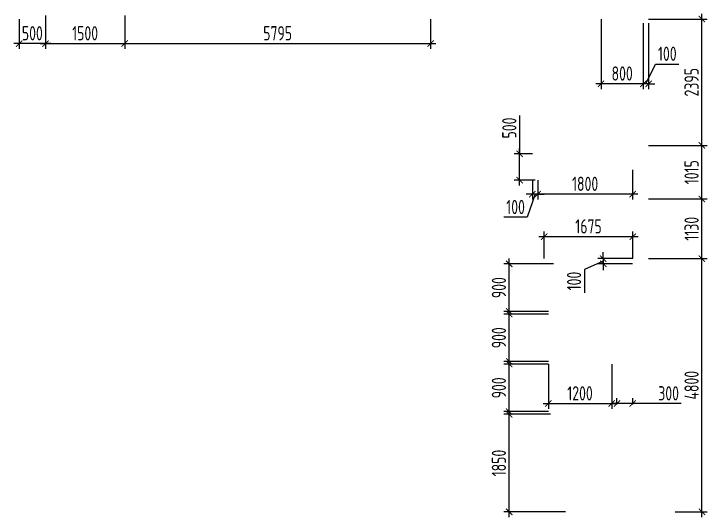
# Model space of a CAD drawing. Header units: millimetres. Extents: x -350007 to 535970, y -888 to 198380.
# Drawn here: x 97711 to 110847, y 61556 to 71096 of the extents above; entities that cross this region are included whole.
import ezdxf

# ---------------------------------------------------------------- set-up
doc = ezdxf.new("R2010")
doc.units = ezdxf.units.MM
doc.layers.add('АР_Размеры нов.', color=15, linetype='Continuous', lineweight=0)
doc.styles.add('ISOCPEUR', font='isocpeur.ttf', dxfattribs={"width": 0.7})
doc.dimstyles.new('R_100', dxfattribs={"dimtxt": 270, "dimasz": 120, "dimexe": 100, "dimexo": 0, "dimgap": 60, "dimtad": 1, "dimdec": 0, "dimrnd": 5, "dimzin": 0, "dimdsep": 46, "dimtxsty": 'ISOCPEUR', "dimblk": 'ARCHTICK', "dimcen": 0, "dimdle": 100, "dimclrd": 256, "dimclre": 256, "dimclrt": 256, "dimadec": 0, "dimazin": 0, "dimtfac": 2, "dimtdec": 0, "dimtofl": 0, "dimtmove": 1, "dimatfit": 3, "dimfxl": 1, "dimtvp": 3, "dimtolj": 1, "dimtzin": 0, "dimarcsym": 0})

# ---------------------------------------------------------------- blocks, each defined once
blk = doc.blocks.new('_ArchTick')
at = {"color": 0, "linetype": 'ByBlock', "const_width": 0.15}
blk.add_lwpolyline([(-0.5, -0.5), (0.5, 0.5)], dxfattribs=at)
blk = doc.blocks.new('*D2710')
at = {"layer": 'АР_Размеры нов.', "lineweight": -2, "ltscale": 100, "transparency": 16777216}
for p, q in [((98311, 71065), (98311, 70433)), ((99811, 71065), (99811, 70433)), ((98211, 70533), (99911, 70533))]:
    blk.add_line(p, q, dxfattribs=at)
at = {"layer": 'АР_Размеры нов.', "lineweight": -2, "ltscale": 100, "transparency": 16777216, "xscale": 120, "yscale": 120, "zscale": 120, "rotation": 180}
blk.add_blockref('_ArchTick', (98311, 70533), dxfattribs=at)
at = {"layer": 'АР_Размеры нов.', "lineweight": -2, "ltscale": 100, "transparency": 16777216, "xscale": 120, "yscale": 120, "zscale": 120}
blk.add_blockref('_ArchTick', (99811, 70533), dxfattribs=at)
at = {"layer": 'АР_Размеры нов.', "ltscale": 100, "transparency": 16777216, "insert": (99061, 70728), "char_height": 270, "attachment_point": 5, "style": 'ISOCPEUR'}
blk.add_mtext('\\A1;1500', dxfattribs=at)
blk = doc.blocks.new('*D2050')
at = {"layer": 'АР_Размеры нов.', "lineweight": -2, "ltscale": 500, "transparency": 16777216}
for p, q in [((108878, 66457), (108878, 66577)), ((108878, 66407), (108521, 66251)), ((109437, 66457), (108778, 66457)), ((109435, 66357), (108778, 66357)), ((108878, 66457), (108878, 66357)), ((108878, 66357), (108878, 66237)), ((108521, 66251), (108521, 65810))]:
    blk.add_line(p, q, dxfattribs=at)
at = {"layer": 'АР_Размеры нов.', "lineweight": -2, "ltscale": 500, "transparency": 16777216, "xscale": 120, "yscale": 120, "zscale": 120}
for p, rotation in [((108878, 66457), 270), ((108878, 66357), 90)]:
    blk.add_blockref('_ArchTick', p, dxfattribs=dict(at, rotation=rotation))
at = {"layer": 'АР_Размеры нов.', "lineweight": 13, "ltscale": 500, "transparency": 16777216, "insert": (108326, 66031), "char_height": 270, "attachment_point": 5, "rotation": 90, "style": 'ISOCPEUR'}
blk.add_mtext('\\A1;100', dxfattribs=at)
blk = doc.blocks.new('*D2053')
at = {"layer": 'АР_Размеры нов.', "lineweight": -2, "ltscale": 500, "transparency": 16777216}
for p, q in [((107096, 61556), (107096, 63606)), ((107880, 63506), (106996, 63506)), ((108166, 61656), (106996, 61656))]:
    blk.add_line(p, q, dxfattribs=at)
at = {"layer": 'АР_Размеры нов.', "lineweight": -2, "ltscale": 500, "transparency": 16777216, "xscale": 120, "yscale": 120, "zscale": 120}
for p, rotation in [((107096, 63506), 90), ((107096, 61656), 270)]:
    blk.add_blockref('_ArchTick', p, dxfattribs=dict(at, rotation=rotation))
at = {"layer": 'АР_Размеры нов.', "lineweight": 13, "ltscale": 500, "transparency": 16777216, "insert": (106901, 62581), "char_height": 270, "attachment_point": 5, "rotation": 90, "style": 'ISOCPEUR'}
blk.add_mtext('\\A1;1850', dxfattribs=at)
blk = doc.blocks.new('*D2055')
at = {"layer": 'АР_Размеры нов.', "lineweight": -2, "ltscale": 500, "transparency": 16777216}
for p, q in [((107096, 63456), (107096, 64556)), ((107838, 64456), (106996, 64456)), ((107838, 63556), (106996, 63556))]:
    blk.add_line(p, q, dxfattribs=at)
at = {"layer": 'АР_Размеры нов.', "lineweight": -2, "ltscale": 500, "transparency": 16777216, "xscale": 120, "yscale": 120, "zscale": 120}
for p, rotation in [((107096, 64456), 90), ((107096, 63556), 270)]:
    blk.add_blockref('_ArchTick', p, dxfattribs=dict(at, rotation=rotation))
at = {"layer": 'АР_Размеры нов.', "lineweight": 13, "ltscale": 500, "transparency": 16777216, "insert": (106901, 64006), "char_height": 270, "attachment_point": 5, "rotation": 90, "style": 'ISOCPEUR'}
blk.add_mtext('\\A1;900', dxfattribs=at)
blk = doc.blocks.new('*D2056')
at = {"layer": 'АР_Размеры нов.', "lineweight": -2, "ltscale": 500, "transparency": 16777216}
for p, q in [((107096, 64406), (107096, 65506)), ((107838, 65406), (106996, 65406)), ((107838, 64506), (106996, 64506))]:
    blk.add_line(p, q, dxfattribs=at)
at = {"layer": 'АР_Размеры нов.', "lineweight": -2, "ltscale": 500, "transparency": 16777216, "xscale": 120, "yscale": 120, "zscale": 120}
for p, rotation in [((107096, 65406), 90), ((107096, 64506), 270)]:
    blk.add_blockref('_ArchTick', p, dxfattribs=dict(at, rotation=rotation))
at = {"layer": 'АР_Размеры нов.', "lineweight": 13, "ltscale": 500, "transparency": 16777216, "insert": (106901, 64956), "char_height": 270, "attachment_point": 5, "rotation": 90, "style": 'ISOCPEUR'}
blk.add_mtext('\\A1;900', dxfattribs=at)
blk = doc.blocks.new('*D2057')
at = {"layer": 'АР_Размеры нов.', "lineweight": -2, "ltscale": 500, "transparency": 16777216}
for p, q in [((107936, 66357), (106996, 66357)), ((107096, 65356), (107096, 66457)), ((107838, 65456), (106996, 65456))]:
    blk.add_line(p, q, dxfattribs=at)
at = {"layer": 'АР_Размеры нов.', "lineweight": -2, "ltscale": 500, "transparency": 16777216, "xscale": 120, "yscale": 120, "zscale": 120}
for p, rotation in [((107096, 66357), 90), ((107096, 65456), 270)]:
    blk.add_blockref('_ArchTick', p, dxfattribs=dict(at, rotation=rotation))
at = {"layer": 'АР_Размеры нов.', "lineweight": 13, "ltscale": 500, "transparency": 16777216, "insert": (106901, 65906), "char_height": 270, "attachment_point": 5, "rotation": 90, "style": 'ISOCPEUR'}
blk.add_mtext('\\A1;900', dxfattribs=at)
blk = doc.blocks.new('*D2058')
at = {"layer": 'АР_Размеры нов.', "lineweight": -2, "ltscale": 500, "transparency": 16777216}
for p, q in [((109138, 63689), (109138, 63808)), ((109437, 63689), (109437, 63808)), ((109537, 63708), (109038, 63708)), ((110357, 63708), (109437, 63708))]:
    blk.add_line(p, q, dxfattribs=at)
at = {"layer": 'АР_Размеры нов.', "lineweight": -2, "ltscale": 500, "transparency": 16777216, "xscale": 120, "yscale": 120, "zscale": 120, "rotation": 180}
blk.add_blockref('_ArchTick', (109138, 63708), dxfattribs=at)
at = {"layer": 'АР_Размеры нов.', "lineweight": -2, "ltscale": 500, "transparency": 16777216, "xscale": 120, "yscale": 120, "zscale": 120}
blk.add_blockref('_ArchTick', (109437, 63708), dxfattribs=at)
at = {"layer": 'АР_Размеры нов.', "lineweight": 13, "ltscale": 500, "transparency": 16777216, "insert": (110117, 63903), "char_height": 270, "attachment_point": 5, "style": 'ISOCPEUR'}
blk.add_mtext('\\A1;300', dxfattribs=at)
blk = doc.blocks.new('*D2059')
at = {"layer": 'АР_Размеры нов.', "lineweight": -2, "ltscale": 500, "transparency": 16777216}
for p, q in [((107838, 64456), (107838, 63608)), ((109038, 64456), (109038, 63608)), ((107738, 63708), (109138, 63708))]:
    blk.add_line(p, q, dxfattribs=at)
at = {"layer": 'АР_Размеры нов.', "lineweight": -2, "ltscale": 500, "transparency": 16777216, "xscale": 120, "yscale": 120, "zscale": 120, "rotation": 180}
blk.add_blockref('_ArchTick', (107838, 63708), dxfattribs=at)
at = {"layer": 'АР_Размеры нов.', "lineweight": -2, "ltscale": 500, "transparency": 16777216, "xscale": 120, "yscale": 120, "zscale": 120}
blk.add_blockref('_ArchTick', (109038, 63708), dxfattribs=at)
at = {"layer": 'АР_Размеры нов.', "lineweight": 13, "ltscale": 500, "transparency": 16777216, "insert": (108438, 63903), "char_height": 270, "attachment_point": 5, "style": 'ISOCPEUR'}
blk.add_mtext('\\A1;1200', dxfattribs=at)
blk = doc.blocks.new('*D2060')
at = {"layer": 'АР_Размеры нов.', "lineweight": -2, "ltscale": 500, "transparency": 16777216}
for p, q in [((110747, 61556), (110747, 66557)), ((109738, 66457), (110847, 66457)), ((110240, 61656), (110847, 61656))]:
    blk.add_line(p, q, dxfattribs=at)
at = {"layer": 'АР_Размеры нов.', "lineweight": -2, "ltscale": 500, "transparency": 16777216, "xscale": 120, "yscale": 120, "zscale": 120}
for p, rotation in [((110747, 66457), 90), ((110747, 61656), 270)]:
    blk.add_blockref('_ArchTick', p, dxfattribs=dict(at, rotation=rotation))
at = {"layer": 'АР_Размеры нов.', "lineweight": 13, "ltscale": 500, "transparency": 16777216, "insert": (110552, 64056), "char_height": 270, "attachment_point": 5, "rotation": 90, "style": 'ISOCPEUR'}
blk.add_mtext('\\A1;4800', dxfattribs=at)
blk = doc.blocks.new('*D2062')
at = {"layer": 'АР_Размеры нов.', "lineweight": -2, "ltscale": 500, "transparency": 16777216}
for p, q in [((110747, 67487), (110747, 68702)), ((109737, 68602), (110847, 68602)), ((109737, 67587), (110847, 67587))]:
    blk.add_line(p, q, dxfattribs=at)
at = {"layer": 'АР_Размеры нов.', "lineweight": -2, "ltscale": 500, "transparency": 16777216, "xscale": 120, "yscale": 120, "zscale": 120}
for p, rotation in [((110747, 68602), 90), ((110747, 67587), 270)]:
    blk.add_blockref('_ArchTick', p, dxfattribs=dict(at, rotation=rotation))
at = {"layer": 'АР_Размеры нов.', "lineweight": 13, "ltscale": 500, "transparency": 16777216, "insert": (110552, 68094), "char_height": 270, "attachment_point": 5, "rotation": 90, "style": 'ISOCPEUR'}
blk.add_mtext('\\A1;1015', dxfattribs=at)
blk = doc.blocks.new('*D2063')
at = {"layer": 'АР_Размеры нов.', "lineweight": -2, "ltscale": 500, "transparency": 16777216}
for p, q in [((110747, 68502), (110747, 71096)), ((109737, 70996), (110847, 70996)), ((109737, 68602), (110847, 68602))]:
    blk.add_line(p, q, dxfattribs=at)
at = {"layer": 'АР_Размеры нов.', "lineweight": -2, "ltscale": 500, "transparency": 16777216, "xscale": 120, "yscale": 120, "zscale": 120}
for p, rotation in [((110747, 70996), 90), ((110747, 68602), 270)]:
    blk.add_blockref('_ArchTick', p, dxfattribs=dict(at, rotation=rotation))
at = {"layer": 'АР_Размеры нов.', "lineweight": 13, "ltscale": 500, "transparency": 16777216, "insert": (110552, 69799), "char_height": 270, "attachment_point": 5, "rotation": 90, "style": 'ISOCPEUR'}
blk.add_mtext('\\A1;2395', dxfattribs=at)
blk = doc.blocks.new('*D2381')
at = {"layer": 'АР_Размеры нов.', "lineweight": -2, "ltscale": 500, "transparency": 16777216}
for p, q in [((109637, 70919), (109637, 69670)), ((109737, 70919), (109737, 69670)), ((109687, 69770), (109871, 70144)), ((109871, 70144), (110312, 70144)), ((109637, 69770), (109517, 69770)), ((109737, 69770), (109637, 69770)), ((109737, 69770), (109857, 69770))]:
    blk.add_line(p, q, dxfattribs=at)
at = {"layer": 'АР_Размеры нов.', "lineweight": -2, "ltscale": 500, "transparency": 16777216, "xscale": 120, "yscale": 120, "zscale": 120}
blk.add_blockref('_ArchTick', (109637, 69770), dxfattribs=at)
at = {"layer": 'АР_Размеры нов.', "lineweight": -2, "ltscale": 500, "transparency": 16777216, "xscale": 120, "yscale": 120, "zscale": 120, "rotation": 180}
blk.add_blockref('_ArchTick', (109737, 69770), dxfattribs=at)
at = {"layer": 'АР_Размеры нов.', "lineweight": 13, "ltscale": 500, "transparency": 16777216, "insert": (110092, 70339), "char_height": 270, "attachment_point": 5, "style": 'ISOCPEUR'}
blk.add_mtext('\\A1;100', dxfattribs=at)
blk = doc.blocks.new('*D2383')
at = {"layer": 'АР_Размеры нов.', "lineweight": -2, "ltscale": 500, "transparency": 16777216}
for p, q in [((99811, 71065), (99811, 70433)), ((105607, 70996), (105607, 70433)), ((99711, 70533), (105707, 70533))]:
    blk.add_line(p, q, dxfattribs=at)
at = {"layer": 'АР_Размеры нов.', "lineweight": -2, "ltscale": 500, "transparency": 16777216, "xscale": 120, "yscale": 120, "zscale": 120, "rotation": 180}
blk.add_blockref('_ArchTick', (99811, 70533), dxfattribs=at)
at = {"layer": 'АР_Размеры нов.', "lineweight": -2, "ltscale": 500, "transparency": 16777216, "xscale": 120, "yscale": 120, "zscale": 120}
blk.add_blockref('_ArchTick', (105607, 70533), dxfattribs=at)
at = {"layer": 'АР_Размеры нов.', "lineweight": 13, "ltscale": 500, "transparency": 16777216, "insert": (102709, 70728), "char_height": 270, "attachment_point": 5, "style": 'ISOCPEUR'}
blk.add_mtext('\\A1;5795', dxfattribs=at)
blk = doc.blocks.new('*D2384')
at = {"layer": 'АР_Размеры нов.', "lineweight": -2, "ltscale": 500, "transparency": 16777216}
for p, q in [((97811, 70996), (97811, 70433)), ((98311, 71065), (98311, 70433)), ((98411, 70533), (97711, 70533))]:
    blk.add_line(p, q, dxfattribs=at)
at = {"layer": 'АР_Размеры нов.', "lineweight": -2, "ltscale": 500, "transparency": 16777216, "xscale": 120, "yscale": 120, "zscale": 120, "rotation": 180}
blk.add_blockref('_ArchTick', (97811, 70533), dxfattribs=at)
at = {"layer": 'АР_Размеры нов.', "lineweight": -2, "ltscale": 500, "transparency": 16777216, "xscale": 120, "yscale": 120, "zscale": 120}
blk.add_blockref('_ArchTick', (98311, 70533), dxfattribs=at)
at = {"layer": 'АР_Размеры нов.', "lineweight": 13, "ltscale": 500, "transparency": 16777216, "insert": (98061, 70728), "char_height": 270, "attachment_point": 5, "style": 'ISOCPEUR'}
blk.add_mtext('\\A1;500', dxfattribs=at)
blk = doc.blocks.new('*D6444')
at = {"layer": 'АР_Размеры нов.', "lineweight": -2, "ltscale": 500, "transparency": 16777216}
for p, q in [((107660, 66873), (109537, 66873)), ((107760, 66456), (107760, 66973)), ((109437, 66457), (109437, 66973))]:
    blk.add_line(p, q, dxfattribs=at)
at = {"layer": 'АР_Размеры нов.', "lineweight": -2, "ltscale": 500, "transparency": 16777216, "xscale": 120, "yscale": 120, "zscale": 120, "rotation": 180}
blk.add_blockref('_ArchTick', (107760, 66873), dxfattribs=at)
at = {"layer": 'АР_Размеры нов.', "lineweight": -2, "ltscale": 500, "transparency": 16777216, "xscale": 120, "yscale": 120, "zscale": 120}
blk.add_blockref('_ArchTick', (109437, 66873), dxfattribs=at)
at = {"layer": 'АР_Размеры нов.', "lineweight": 13, "ltscale": 500, "transparency": 16777216, "insert": (108599, 67068), "char_height": 270, "attachment_point": 5, "style": 'ISOCPEUR'}
blk.add_mtext('\\A1;1675', dxfattribs=at)
blk = doc.blocks.new('*D6445')
at = {"layer": 'АР_Размеры нов.', "lineweight": -2, "ltscale": 500, "transparency": 16777216}
for p, q in [((110747, 61556), (110747, 66557)), ((109738, 66457), (110847, 66457)), ((110240, 61656), (110847, 61656))]:
    blk.add_line(p, q, dxfattribs=at)
at = {"layer": 'АР_Размеры нов.', "lineweight": -2, "ltscale": 500, "transparency": 16777216, "xscale": 120, "yscale": 120, "zscale": 120}
for p, rotation in [((110747, 66457), 90), ((110747, 61656), 270)]:
    blk.add_blockref('_ArchTick', p, dxfattribs=dict(at, rotation=rotation))
at = {"layer": 'АР_Размеры нов.', "lineweight": 13, "ltscale": 500, "transparency": 16777216, "insert": (110552, 64056), "char_height": 270, "attachment_point": 5, "rotation": 90, "style": 'ISOCPEUR'}
blk.add_mtext('\\A1;4800', dxfattribs=at)
blk = doc.blocks.new('*D6446')
at = {"layer": 'АР_Размеры нов.', "lineweight": -2, "ltscale": 500, "transparency": 16777216}
for p, q in [((110747, 66357), (110747, 67687)), ((109737, 67587), (110847, 67587)), ((109738, 66457), (110847, 66457))]:
    blk.add_line(p, q, dxfattribs=at)
at = {"layer": 'АР_Размеры нов.', "lineweight": -2, "ltscale": 500, "transparency": 16777216, "xscale": 120, "yscale": 120, "zscale": 120}
for p, rotation in [((110747, 67587), 90), ((110747, 66457), 270)]:
    blk.add_blockref('_ArchTick', p, dxfattribs=dict(at, rotation=rotation))
at = {"layer": 'АР_Размеры нов.', "lineweight": 13, "ltscale": 500, "transparency": 16777216, "insert": (110552, 67022), "char_height": 270, "attachment_point": 5, "rotation": 90, "style": 'ISOCPEUR'}
blk.add_mtext('\\A1;1130', dxfattribs=at)
blk = doc.blocks.new('*D6448')
at = {"layer": 'АР_Размеры нов.', "lineweight": -2, "transparency": 16777216}
for p, q in [((109434, 68140), (109434, 67579)), ((107636, 67942), (107636, 67579)), ((109534, 67679), (107536, 67679))]:
    blk.add_line(p, q, dxfattribs=at)
at = {"layer": 'АР_Размеры нов.', "lineweight": -2, "transparency": 16777216, "xscale": 120, "yscale": 120, "zscale": 120, "rotation": 180}
blk.add_blockref('_ArchTick', (107636, 67679), dxfattribs=at)
at = {"layer": 'АР_Размеры нов.', "lineweight": -2, "transparency": 16777216, "xscale": 120, "yscale": 120, "zscale": 120}
blk.add_blockref('_ArchTick', (109434, 67679), dxfattribs=at)
at = {"layer": 'АР_Размеры нов.', "transparency": 16777216, "insert": (108535, 67874), "char_height": 270, "attachment_point": 5, "style": 'ISOCPEUR'}
blk.add_mtext('\\A1;1800', dxfattribs=at)
blk = doc.blocks.new('*D6449')
at = {"layer": 'АР_Размеры нов.', "lineweight": -2, "transparency": 16777216}
for p, q in [((107536, 67942), (107536, 67579)), ((107636, 67942), (107636, 67579)), ((107536, 67679), (107416, 67679)), ((107586, 67679), (107437, 67239)), ((107636, 67679), (107536, 67679)), ((107636, 67679), (107756, 67679)), ((107437, 67239), (106996, 67239))]:
    blk.add_line(p, q, dxfattribs=at)
at = {"layer": 'АР_Размеры нов.', "lineweight": -2, "transparency": 16777216, "xscale": 120, "yscale": 120, "zscale": 120}
blk.add_blockref('_ArchTick', (107536, 67679), dxfattribs=at)
at = {"layer": 'АР_Размеры нов.', "lineweight": -2, "transparency": 16777216, "xscale": 120, "yscale": 120, "zscale": 120, "rotation": 180}
blk.add_blockref('_ArchTick', (107636, 67679), dxfattribs=at)
at = {"layer": 'АР_Размеры нов.', "transparency": 16777216, "insert": (107217, 67434), "char_height": 270, "attachment_point": 5, "style": 'ISOCPEUR'}
blk.add_mtext('\\A1;100', dxfattribs=at)
blk = doc.blocks.new('*D6447')
at = {"layer": 'АР_Размеры нов.', "lineweight": -2, "transparency": 16777216}
for p, q in [((107293, 69172), (107293, 68442)), ((107536, 68442), (107193, 68442)), ((107293, 67842), (107293, 68542)), ((107586, 67942), (107193, 67942))]:
    blk.add_line(p, q, dxfattribs=at)
at = {"layer": 'АР_Размеры нов.', "lineweight": -2, "transparency": 16777216, "xscale": 120, "yscale": 120, "zscale": 120}
for p, rotation in [((107293, 68442), 90), ((107293, 67942), 270)]:
    blk.add_blockref('_ArchTick', p, dxfattribs=dict(at, rotation=rotation))
at = {"layer": 'АР_Размеры нов.', "transparency": 16777216, "insert": (107098, 68932), "char_height": 270, "attachment_point": 5, "rotation": 90, "style": 'ISOCPEUR'}
blk.add_mtext('\\A1;500', dxfattribs=at)
blk = doc.blocks.new('*D13244')
at = {"layer": 'АР_Размеры нов.', "lineweight": -2, "transparency": 16777216}
for p, q in [((108837, 70996), (108837, 69670)), ((109637, 70919), (109637, 69670)), ((109737, 69770), (108737, 69770))]:
    blk.add_line(p, q, dxfattribs=at)
at = {"layer": 'АР_Размеры нов.', "lineweight": -2, "transparency": 16777216, "xscale": 120, "yscale": 120, "zscale": 120, "rotation": 180}
blk.add_blockref('_ArchTick', (108837, 69770), dxfattribs=at)
at = {"layer": 'АР_Размеры нов.', "lineweight": -2, "transparency": 16777216, "xscale": 120, "yscale": 120, "zscale": 120}
blk.add_blockref('_ArchTick', (109637, 69770), dxfattribs=at)
at = {"layer": 'АР_Размеры нов.', "transparency": 16777216, "insert": (109237, 69965), "char_height": 270, "attachment_point": 5, "style": 'ISOCPEUR'}
blk.add_mtext('\\A1;800', dxfattribs=at)

msp = doc.modelspace()

# ---------------------------------------------------------------- dimensions: what is measured, and where the dimension line sits
at = {"layer": 'АР_Размеры нов.', "lineweight": 13, "ltscale": 500}
for base, p1, p2, picture, middle in [((110746.8, 70995.7), (109737.5, 68601.9), (109737.5, 70995.7), '*D2063', (110551.8, 69798.8)), ((110746.8, 67586.9), (109738, 66456.9), (109737.5, 67586.9), '*D6446', (110551.8, 67021.9)), ((110746.8, 66456.9), (110240.5, 61655.7), (109738, 66456.9), '*D2060', (110551.8, 64056.3)), ((110746.8, 66456.9), (110240.5, 61655.7), (109738, 66456.9), '*D6445', (110551.8, 64056.3)), ((107096.2, 66356.9), (107838.2, 65455.7), (107936.1, 66356.9), '*D2057', (106901.2, 65906.3)), ((107096.2, 65405.7), (107838.2, 64505.7), (107838.2, 65405.7), '*D2056', (106901.2, 64955.7)), ((107096.2, 64455.7), (107838.2, 63555.7), (107838.2, 64455.7), '*D2055', (106901.2, 64005.7)), ((107096.2, 63505.7), (108165.7, 61655.7), (107880.2, 63505.7), '*D2053', (106901.2, 62580.7))]:
    dim = msp.add_linear_dim(base=base, p1=p1, p2=p2, angle=90, dimstyle='R_100', override={"dimpost": '\\X'}, dxfattribs=at)
    dim.commit()
    dim.dimension.update_dxf_attribs({"geometry": picture, "text_midpoint": middle})
for base, p1, p2, override, picture, middle in [((97810.9, 70532.9), (98310.9, 71064.5), (97810.9, 70995.7), {"dimpost": '\\X', "dimfxl": 2.5, "dimarcsym": 2}, '*D2384', (98060.9, 70727.9)), ((105607.5, 70532.9), (99810.9, 71064.5), (105607.5, 70995.7), {"dimpost": '\\X', "dimfxl": 2.5, "dimarcsym": 2}, '*D2383', (102709.2, 70727.9)), ((109437.5, 66873.2), (107760.2, 66455.7), (109437.5, 66456.9), {"dimpost": '\\X'}, '*D6444', (108598.8, 67068.2)), ((109038.2, 63707.7), (107838.2, 64455.7), (109038.2, 64455.7), {"dimpost": '\\X'}, '*D2059', (108438.2, 63902.7))]:
    dim = msp.add_linear_dim(base=base, p1=p1, p2=p2, dimstyle='R_100', override=override, dxfattribs=at)
    dim.commit()
    dim.dimension.update_dxf_attribs({"geometry": picture, "text_midpoint": middle})
at = {"layer": 'АР_Размеры нов.', "ltscale": 100}
dim = msp.add_linear_dim(base=(99810.9, 70532.9), p1=(98310.9, 71064.5), p2=(99810.9, 71064.5), dimstyle='R_100', override={"dimpost": '\\X', "dimfxl": 2.5, "dimarcsym": 2}, dxfattribs=at)
dim.commit()
dim.dimension.update_dxf_attribs({"geometry": '*D2710', "text_midpoint": (99060.9, 70727.9)})
at = {"layer": 'АР_Размеры нов.'}
for base, p1, p2, picture, middle in [((108837.3, 69770.3), (109637.5, 70919.3), (108837.3, 70995.7), '*D13244', (109237.4, 69965.3)), ((107636.5, 67678.8), (109434.3, 68139.9), (107636.5, 67941.9), '*D6448', (108535.4, 67873.8))]:
    dim = msp.add_linear_dim(base=base, p1=p1, p2=p2, dimstyle='R_100', override={"dimpost": '\\X'}, dxfattribs=at)
    dim.commit()
    dim.dimension.update_dxf_attribs({"geometry": picture, "text_midpoint": middle})
at = {"layer": 'АР_Размеры нов.', "lineweight": 13, "ltscale": 500}
for base, p1, p2, picture, middle in [((109637.5, 69770.3), (109737.5, 70919.3), (109637.5, 70919.3), '*D2381', (109931.1, 70144.3)), ((109137.7, 63707.7), (109437.5, 63688.9), (109137.7, 63688.9), '*D2058', (110117.1, 63523.3))]:
    dim = msp.add_linear_dim(base=base, p1=p1, p2=p2, dimstyle='R_100', override={"dimpost": '\\X'}, dxfattribs=at)
    dim.commit()
    dim.dimension.update_dxf_attribs({"geometry": picture, "text_midpoint": middle, "dimtype": 160})
at = {"layer": 'АР_Размеры нов.'}
dim = msp.add_linear_dim(base=(107292.7, 68441.9), p1=(107586.5, 67941.9), p2=(107536.5, 68441.9), angle=90, dimstyle='R_100', override={"dimpost": '\\X'}, dxfattribs=at)
dim.commit()
dim.dimension.update_dxf_attribs({"geometry": '*D6447', "text_midpoint": (107224.3, 68932), "dimtype": 160})
at = {"layer": 'АР_Размеры нов.', "lineweight": 13, "ltscale": 500}
for base, p1, p2, picture, middle in [((110746.8, 68601.9), (109737.5, 67586.9), (109737.5, 68601.9), '*D2062', (110746.8, 68094.4)), ((108878.4, 66356.9), (109437.5, 66456.9), (109435, 66356.9), '*D2050', (108520.6, 66191.2))]:
    dim = msp.add_linear_dim(base=base, p1=p1, p2=p2, angle=90, dimstyle='R_100', override={"dimpost": '\\X'}, dxfattribs=at)
    dim.commit()
    dim.dimension.update_dxf_attribs({"geometry": picture, "text_midpoint": middle, "dimtype": 160})
at = {"layer": 'АР_Размеры нов.'}
dim = msp.add_linear_dim(base=(107536.5, 67678.8), p1=(107636.5, 67941.9), p2=(107536.5, 67941.9), dimstyle='R_100', override={"dimpost": '\\X'}, dxfattribs=at)
dim.commit()
dim.dimension.update_dxf_attribs({"geometry": '*D6449', "text_midpoint": (107377.2, 67239.4), "dimtype": 160})

doc.saveas('drawing.dxf')
